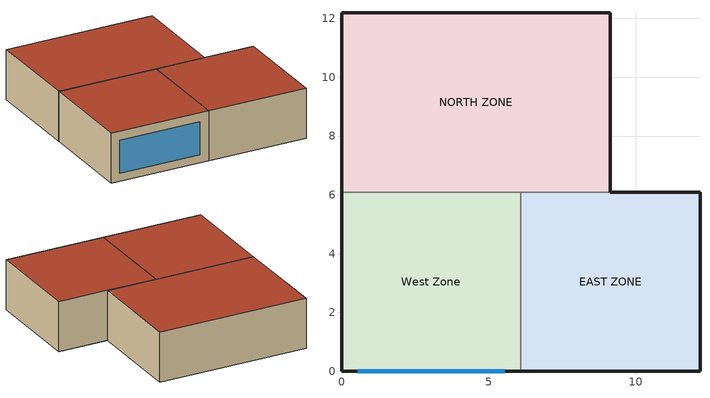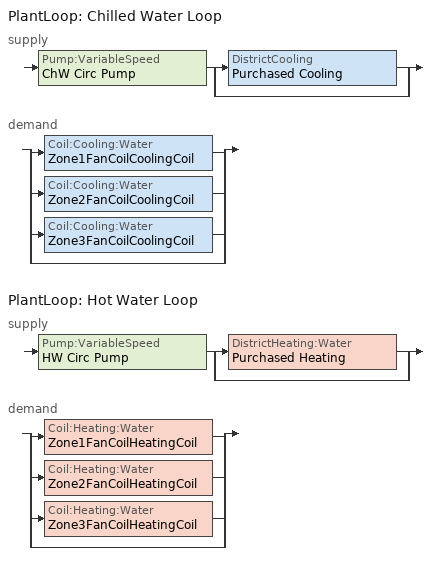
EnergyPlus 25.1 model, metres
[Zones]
West Zone
 floor adiabatic (FLOOR SLAB 8 IN): 0,0 0,6.1 6.1,6.1 6.1,0 z0
 wall outside (EXTWALL80): 0,6.1 0,0 6.1,0 z0:3.05
 wall to NORTH ZONE (PARTITION06): 6.1,6.1 0,6.1 z0:3.05
 wall to EAST ZONE (PARTITION06): 6.1,0 6.1,6.1 z0:3.05
 window (WIN-CON-LIGHT): 0.55,0 5.55,0 z0.5:2.5
 roof outside (ROOF34): 0,6.1 0,0 6.1,0 6.1,6.1 z3.05
EAST ZONE
 floor adiabatic (FLOOR SLAB 8 IN): 6.1,0 6.1,6.1 12.19,6.1 12.19,0 z0
 wall outside (EXTWALL80): 6.1,0 12.19,0 12.19,6.1 9.14,6.1 z0:3.05
 wall to NORTH ZONE (PARTITION06): 9.14,6.1 6.1,6.1 z0:3.05
 roof outside (ROOF34): 6.1,6.1 6.1,0 12.19,0 12.19,6.1 z3.05
NORTH ZONE
 floor adiabatic (FLOOR SLAB 8 IN): 0,6.1 0,12.19 9.14,12.19 9.14,6.1 z0
 wall outside (EXTWALL80): 9.14,6.1 9.14,12.19 0,12.19 0,6.1 z0:3.05
 roof outside (ROOF34): 0,12.19 0,6.1 9.14,6.1 9.14,12.19 z3.05
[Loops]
PlantLoop 'Chilled Water Loop'
 supply: Pump:VariableSpeed 'ChW Circ Pump' > split
  | DistrictCooling 'Purchased Cooling'
  | bypass
 demand: split
  | Coil:Cooling:Water 'Zone1FanCoilCoolingCoil'
  | Coil:Cooling:Water 'Zone2FanCoilCoolingCoil'
  | Coil:Cooling:Water 'Zone3FanCoilCoolingCoil'
  | bypass
PlantLoop 'Hot Water Loop'
 supply: Pump:VariableSpeed 'HW Circ Pump' > split
  | DistrictHeating:Water 'Purchased Heating'
  | bypass
 demand: split
  | Coil:Heating:Water 'Zone1FanCoilHeatingCoil'
  | Coil:Heating:Water 'Zone2FanCoilHeatingCoil'
  | Coil:Heating:Water 'Zone3FanCoilHeatingCoil'
  | bypass
[Building]
NONE: North Axis {deg}=0; Terrain=Suburbs; Loads Convergence Tolerance Value {W}=0.04; Temperature Convergence Tolerance Value {deltaC}=0.4; Solar Distribution=MinimalShadowing; Maximum Number of Warmup Days=25; Minimum Number of Warmup Days=6
[Site:Location]
CHICAGO_IL_USA TMY2-94846: Latitude {deg}=41.78; Longitude {deg}=-87.75; Time Zone {hr}=-6; Elevation {m}=190
[SizingPeriod:DesignDay] Day of Month=21; Humidity Condition Type=Wetbulb; Barometric Pressure {Pa}=99063; Rain Indicator=No; Snow Indicator=No; Daylight Saving Time Indicator=No; Solar Model Indicator=ASHRAEClearSky
Name | Month | Day Type | Maximum Dry-Bulb Temperature {C} | Daily Dry-Bulb Temperature Range {deltaC} | Wetbulb or DewPoint at Maximum Dry-Bulb {C} | Wind Speed {m/s} | Wind Direction {deg} | Sky Clearness
CHICAGO_IL_USA Annual Heating 99% Design Conditions DB | 1 | WinterDesignDay | -17.3 | 0 | -17.3 | 4.9 | 270 | 0
CHICAGO_IL_USA Annual Cooling 1% Design Conditions DB/MCWB | 7 | SummerDesignDay | 31.5 | 10.7 | 23 | 5.3 | 230 | 1
[Site:GroundTemperature:BuildingSurface]
20.03, 20.03, 20.13, 20.3, 20.43, 20.52, 20.62, 20.77, 20.78, 20.55, 20.44, 20.2
[Material] Thermal Absorptance=0.9
Name | Roughness | Thickness {m} | Conductivity {W/m-K} | Density {kg/m3} | Specific Heat {J/kg-K} | Solar Absorptance | Visible Absorptance
A1 - 1 IN STUCCO | Smooth | 0.0253898 | 0.691831 | 1858.142 | 836.8 | 0.92 | 0.92
C4 - 4 IN COMMON BRICK | Rough | 0.101498 | 0.726422 | 1922.216 | 836.8 | 0.76 | 0.76
E1 - 3 / 4 IN PLASTER OR GYP BOARD | Smooth | 0.01905 | 0.726422 | 1601.846 | 836.8 | 0.92 | 0.92
C6 - 8 IN CLAY TILE | Smooth | 0.203302 | 0.570761 | 1121.292 | 836.8 | 0.82 | 0.82
C10 - 8 IN HW CONCRETE | MediumRough | 0.203302 | 1.729577 | 2242.585 | 836.8 | 0.65 | 0.65
E2 - 1 / 2 IN SLAG OR STONE | Rough | 0.0127102 | 1.435549 | 881.0155 | 1673.6 | 0.55 | 0.55
E3 - 3 / 8 IN FELT AND MEMBRANE | Rough | 0.00954024 | 0.190253 | 1121.292 | 1673.6 | 0.75 | 0.75
B5 - 1 IN DENSE INSULATION | VeryRough | 0.0253898 | 0.0432394 | 91.30524 | 836.8 | 0.5 | 0.5
C12 - 2 IN HW CONCRETE | MediumRough | 0.0509016 | 1.729577 | 2242.585 | 836.8 | 0.65 | 0.65
[WindowMaterial:Glazing]
WIN-LAY-GLASS-LIGHT: Optical Data Type=SpectralAverage; Thickness {m}=0.003; Solar Transmittance at Normal Incidence=0.9; Front Side Solar Reflectance at Normal Incidence=0.031; Back Side Solar Reflectance at Normal Incidence=0.031; Visible Transmittance at Normal Incidence=0.9; Front Side Visible Reflectance at Normal Incidence=0.05; Back Side Visible Reflectance at Normal Incidence=0.05; Infrared Transmittance at Normal Incidence=0; Front Side Infrared Hemispherical Emissivity=0.84; Back Side Infrared Hemispherical Emissivity=0.84; Conductivity {W/m-K}=0.9
[Construction]
EXTWALL80: A1 - 1 IN STUCCO, C4 - 4 IN COMMON BRICK, E1 - 3 / 4 IN PLASTER OR GYP BOARD
PARTITION06: E1 - 3 / 4 IN PLASTER OR GYP BOARD, C6 - 8 IN CLAY TILE, E1 - 3 / 4 IN PLASTER OR GYP BOARD
FLOOR SLAB 8 IN: C10 - 8 IN HW CONCRETE
ROOF34: E2 - 1 / 2 IN SLAG OR STONE, E3 - 3 / 8 IN FELT AND MEMBRANE, B5 - 1 IN DENSE INSULATION, C12 - 2 IN HW CONCRETE
WIN-CON-LIGHT: WIN-LAY-GLASS-LIGHT
[Zone] Type=1; Multiplier=1; Ceiling Height {m}=autocalculate; Volume {m3}=autocalculate
West Zone; EAST ZONE; NORTH ZONE
[People] Number of People Schedule=Office Occupancy; Number of People Calculation Method=people; Fraction Radiant=0.3; Activity Level Schedule=Activity Sch; Carbon Dioxide Generation Rate {m3/s-W}=3.82E-8; Mean Radiant Temperature Calculation Type=EnclosureAveraged; Work Efficiency Schedule=Work Eff Sch; Clothing Insulation Calculation Method=ClothingInsulationSchedule; Clothing Insulation Schedule=Clothing Sch; Air Velocity Schedule=Air Velo Sch; Thermal Comfort Model 1 Type=FANGER
Name | Zone or ZoneList or Space or SpaceList | Number of People
West Zone | West Zone | 3
EAST ZONE | EAST ZONE | 3
NORTH ZONE | NORTH ZONE | 4
[ElectricEquipment] Schedule=Intermittent; Design Level Calculation Method=EquipmentLevel; Fraction Latent=0; Fraction Radiant=0.3; Fraction Lost=0
Name | Zone or ZoneList or Space or SpaceList | Design Level {W}
West Zone ElecEq 1 | West Zone | 2928.751
EAST ZONE ElecEq 1 | EAST ZONE | 1464.375
NORTH ZONE ElecEq 1 | NORTH ZONE | 2928.751
[Lights] Schedule=Office Lighting; Design Level Calculation Method=LightingLevel; Return Air Fraction=0; Fraction Radiant=0.2; Fraction Visible=0.2; Fraction Replaceable=0
Name | Zone or ZoneList or Space or SpaceList | Lighting Level {W}
EAST ZONE Lights 1 | EAST ZONE | 1464.375
NORTH ZONE Lights 1 | NORTH ZONE | 878.6252
[Sizing:Zone] Zone Cooling Design Supply Air Temperature Input Method=SupplyAirTemperature; Zone Cooling Design Supply Air Temperature {C}=14; Zone Heating Design Supply Air Temperature Input Method=SupplyAirTemperature; Zone Heating Design Supply Air Temperature {C}=50; Zone Cooling Design Supply Air Humidity Ratio {kgWater/kgDryAir}=0.009; Zone Heating Design Supply Air Humidity Ratio {kgWater/kgDryAir}=0.004; Zone Heating Sizing Factor=0; Zone Cooling Sizing Factor=0; Cooling Design Air Flow Method=DesignDay; Cooling Design Air Flow Rate {m3/s}=0; Heating Design Air Flow Method=DesignDay; Heating Design Air Flow Rate {m3/s}=0; Account for Dedicated Outdoor Air System=No; Dedicated Outdoor Air System Control Strategy=NeutralSupplyAir; Dedicated Outdoor Air Low Setpoint Temperature for Design {C}=autosize; Dedicated Outdoor Air High Setpoint Temperature for Design {C}=autosize
Name | Design Specification Outdoor Air Object
West Zone | SZ DSOA West Zone
EAST ZONE | SZ DSOA EAST ZONE
NORTH ZONE | SZ DSOA NORTH ZONE
[DesignSpecification:OutdoorAir] Outdoor Air Method=flow/person; Outdoor Air Flow per Person {m3/s-person}=0.00944; Outdoor Air Flow per Zone Floor Area {m3/s-m2}=0; Outdoor Air Flow per Zone {m3/s}=0
SZ DSOA West Zone; SZ DSOA EAST ZONE; SZ DSOA NORTH ZONE
[Sizing:Plant]
Name | Loop Type | Design Loop Exit Temperature {C} | Loop Design Temperature Difference {deltaC}
Hot Water Loop | heating | 82 | 11
Chilled Water Loop | cooling | 7.22 | 6.67
[PlantLoop] Fluid Type=Water; Maximum Loop Temperature {C}=100; Maximum Loop Flow Rate {m3/s}=autosize; Minimum Loop Flow Rate {m3/s}=0; Plant Loop Volume {m3}=autocalculate; Load Distribution Scheme=Optimal
Name | Plant Equipment Operation Scheme | Minimum Loop Temperature {C}
Chilled Water Loop | Chilled Loop Operation | 1
Hot Water Loop | Hot Loop Operation | 10
[SetpointManager:Scheduled] Control Variable=Temperature
Name | Schedule | Setpoint Node or NodeList
Chilled Water Loop Setpoint Manager | CW Loop Temp Schedule | Chilled Water Loop Setpoint Node List
Hot Water Loop Setpoint Manager | HW Loop Temp Schedule | Hot Water Loop Setpoint Node List
[Pump:VariableSpeed] Design Maximum Flow Rate {m3/s}=autosize; Design Pump Head {Pa}=179352; Design Power Consumption {W}=autosize; Motor Efficiency=0.9; Fraction of Motor Inefficiencies to Fluid Stream=0; Coefficient 1 of the Part Load Performance Curve=0; Coefficient 2 of the Part Load Performance Curve=1; Coefficient 3 of the Part Load Performance Curve=0; Coefficient 4 of the Part Load Performance Curve=0; Design Minimum Flow Rate {m3/s}=0; Pump Control Type=INTERMITTENT
ChW Circ Pump; HW Circ Pump
[PlantEquipmentOperationSchemes] Control Scheme 1 Schedule=ON
Name | Control Scheme 1
Chilled Loop Operation | Purchased Cooling Only
Hot Loop Operation | Purchased Heating Only
[PlantEquipmentOperation:CoolingLoad]
Purchased Cooling Only: Load Range 1 Lower Limit {W}=0; Load Range 1 Upper Limit {W}=1000000; Range 1 Equipment List=cooling plant
[PlantEquipmentList]
cooling plant: Purchased Cooling
heating plant: Purchased Heating
[DistrictCooling]
Purchased Cooling: Nominal Capacity {W}=1000000
[PlantEquipmentOperation:HeatingLoad]
Purchased Heating Only: Load Range 1 Lower Limit {W}=0; Load Range 1 Upper Limit {W}=1000000; Range 1 Equipment List=heating plant
[DistrictHeating:Water]
Purchased Heating: Nominal Capacity {W}=1000000
[ZoneControl:Thermostat] Control Type Schedule=Zone Control Type Sched; Control 1=Heating Setpoint with SB; Control 2=Cooling Setpoint with SB
Name | Zone or ZoneList
Zone 1 Thermostat | West Zone
Zone 2 Thermostat | EAST ZONE
Zone 3 Thermostat | NORTH ZONE
[ThermostatSetpoint:SingleHeating]
Heating Setpoint with SB: Setpoint Temperature Schedule=Heating Setpoints
[ThermostatSetpoint:SingleCooling]
Cooling Setpoint with SB: Setpoint Temperature Schedule=Cooling Setpoints
[Zone equipment]
West Zone: Zone1FanCoil
EAST ZONE: Zone2FanCoil
NORTH ZONE: Zone3FanCoil
[ZoneHVAC:FourPipeFanCoil] Availability Schedule=FanAndCoilAvailSched; Capacity Control Method=ConstantFanVariableFlow; Maximum Supply Air Flow Rate {m3/s}=autosize; Maximum Outdoor Air Flow Rate {m3/s}=autosize; Outdoor Air Schedule=OUTAIRFANCOILSCHEDULE; Maximum Cold Water Flow Rate {m3/s}=autosize; Minimum Cold Water Flow Rate {m3/s}=0; Cooling Convergence Tolerance=0.001; Maximum Hot Water Flow Rate {m3/s}=autosize; Minimum Hot Water Flow Rate {m3/s}=0; Heating Convergence Tolerance=0.001
Name | Supply Air Fan | Cooling Coil | Heating Coil
Zone1FanCoil | Zone1FanCoilFan | Zone1FanCoilCoolingCoil | Zone1FanCoilHeatingCoil
Zone2FanCoil | Zone2FanCoilFan | Zone2FanCoilCoolingCoil | Zone2FanCoilHeatingCoil
Zone3FanCoil | Zone3FanCoilFan | Zone3FanCoilCoolingCoil | Zone3FanCoilHeatingCoil
[Fan:ConstantVolume] Availability Schedule=FanAndCoilAvailSched; Fan Total Efficiency=0.5; Pressure Rise {Pa}=75; Maximum Flow Rate {m3/s}=autosize; Motor Efficiency=0.9; Motor In Airstream Fraction=1
Zone1FanCoilFan; Zone2FanCoilFan; Zone3FanCoilFan
[Coil:Cooling:Water] Availability Schedule=FanAndCoilAvailSched; Design Water Flow Rate {m3/s}=autosize; Design Air Flow Rate {m3/s}=autosize; Design Inlet Water Temperature {C}=autosize; Design Inlet Air Temperature {C}=autosize; Design Outlet Air Temperature {C}=autosize; Design Inlet Air Humidity Ratio {kgWater/kgDryAir}=autosize; Design Outlet Air Humidity Ratio {kgWater/kgDryAir}=autosize; Type of Analysis=SimpleAnalysis; Heat Exchanger Configuration=CrossFlow
Zone1FanCoilCoolingCoil; Zone2FanCoilCoolingCoil; Zone3FanCoilCoolingCoil
[Coil:Heating:Water] Availability Schedule=FanAndCoilAvailSched; U-Factor Times Area Value {W/K}=autosize; Maximum Water Flow Rate {m3/s}=autosize; Performance Input Method=UFactorTimesAreaAndDesignWaterFlowRate; Rated Capacity {W}=autosize; Rated Inlet Water Temperature {C}=82.2; Rated Inlet Air Temperature {C}=16.6; Rated Outlet Water Temperature {C}=71.1; Rated Outlet Air Temperature {C}=32.2
Zone1FanCoilHeatingCoil; Zone2FanCoilHeatingCoil; Zone3FanCoilHeatingCoil
[Schedule:Compact]
Activity Sch: Through: 12/31, For: Alldays, Until: 24:00, 131.8
Work Eff Sch: Through: 12/31, For: Alldays, Until: 24:00, 0
Clothing Sch; ON: Through: 12/31, For: Alldays, Until: 24:00, 1
Air Velo Sch: Through: 12/31, For: Alldays, Until: 24:00, 0.137
Office Occupancy: Through: 12/31, For: Weekdays, Until: 6:00, 0, Until: 7:00, 0.1, Until: 8:00, 0.5, Until: 12:00, 1, Until: 13:00, 0.5, Until: 16:00, 1, Until: 17:00, 0.5, Until: 18:00, 0.1, Until: 24:00, 0, For: Weekends Holidays, Until: 24:00, 0, For: SummerDesignDay, Until: 6:00, 0, Until: 7:00, 0.1, Until: 8:00, 0.5, Until: 12:00, 1, Until: 13:00, 0.5, Until: 16:00, 1, Until: 17:00, 0.5, Until: 18:00, 0.1, Until: 24:00, 0, For: WinterDesignDay, Until: 24:00, 0, For: CustomDay1, Until: 24:00, 0, For: CustomDay2, Until: 24:00, 0
Intermittent: Through: 12/31, For: Weekdays, Until: 8:00, 0, Until: 18:00, 1, Until: 24:00, 0, For: Weekends Holidays, Until: 24:00, 0, For: SummerDesignDay, Until: 8:00, 0, Until: 18:00, 1, Until: 24:00, 0, For: WinterDesignDay, Until: 24:00, 0, For: CustomDay1, Until: 24:00, 0, For: CustomDay2, Until: 24:00, 0
Office Lighting: Through: 12/31, For: Weekdays, Until: 6:00, 0.05, Until: 7:00, 0.2, Until: 17:00, 1, Until: 18:00, 0.5, Until: 24:00, 0.05, For: Weekends Holidays, Until: 24:00, 0.05, For: SummerDesignDay, Until: 6:00, 0.05, Until: 7:00, 0.2, Until: 17:00, 1, Until: 18:00, 0.5, Until: 24:00, 0.05, For: WinterDesignDay, Until: 24:00, 0.05, For: CustomDay1, Until: 24:00, 0.05, For: CustomDay2, Until: 24:00, 0.05
CW LOOP TEMP SCHEDULE: Through: 12/31, For: Alldays, Until: 24:00, 7.22
HW LOOP TEMP SCHEDULE: Through: 12/31, For: Alldays, Until: 24:00, 82
FANANDCOILAVAILSCHED: Through: 3/31, For: Alldays, Until: 24:00, 1, Through: 9/30, For: Weekdays, Until: 7:00, 0, Until: 17:00, 1, Until: 24:00, 0, For: Weekends Holidays CustomDay1 CustomDay2, Until: 24:00, 0, For: SummerDesignDay, Until: 24:00, 1, For: WinterDesignDay, Until: 24:00, 1, Through: 12/31, For: Alldays, Until: 24:00, 1
HEATING SETPOINTS: Through: 12/31, For: Weekdays Weekends Holidays CustomDay1 CustomDay2, Until: 7:00, 15, Until: 17:00, 20, Until: 24:00, 15, For: SummerDesignDay, Until: 24:00, 15, For: WinterDesignDay, Until: 24:00, 20
COOLING SETPOINTS: Through: 12/31, For: Weekdays Weekends Holidays CustomDay1 CustomDay2, Until: 7:00, 30, Until: 17:00, 24, Until: 24:00, 30, For: SummerDesignDay, Until: 24:00, 24, For: WinterDesignDay, Until: 24:00, 50
ZONE CONTROL TYPE SCHED: Through: 3/31, For: Alldays, Until: 24:00, 1, Through: 9/30, For: Alldays, Until: 24:00, 2, Through: 12/31, For: Alldays, Until: 24:00, 1
OUTAIRFANCOILSCHEDULE: Through : 12/31, For: Alldays, Until: 7:00, 1, Until: 17:00, 1, Until: 24:00, 1
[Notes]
FanCoilAutosize.idf
Basic file description:  1 story building divided into 3 interior conditioned zones. Roof with no plenum.
No ground contact with floor. Fan coil units serve each zone.
Highlights:              illustrates use of fan coil units
Simulation Location/Run: CHICAGO_IL_USA TMY2-94846, 2 design days, 2 run periods,
Run Control executes the run periods using the weather file
Location:                Chicago, IL
Design Days:             CHICAGO_IL_USA Annual Heating 99% Design Conditions DB, MaxDB= -17.3°C
CHICAGO_IL_USA Annual Cooling 1% Design Conditions, MaxDB=  31.5°C MCWB=  23.0°C
Run Period (Weather File): Winter 1/14, Summer 7/7, CHICAGO_IL_USA TMY2-94846
Run Control:             Zone and System sizing with weather file run control (no design days run)
Building: Single floor rectangular L-shaped building 40 ft south wall, 40 ft west wall, zone height 10 feet.
There is a single window in West Zone's south wall. The walls are 1 in stucco over 4 in common brick
and gypboard. The roof is a built up roof with 1/2 in stone over 3/8 in felt over 1 in dense insulation
supported by 2 in heavy weight concrete. The window is single pane 3mm clear.
The window to wall ratio is approximately 0.07.
The building is oriented due north.
Floor Area:        130.1 m2 (1403 ft2)
Number of Stories: 1
Zone Description Details:
|       West         |         East           |    window = *
Internal gains description:     ZONE West      - lighting is 0 watts, equip is 2928.751 watts, 3 occupants
Internal gains description:     ZONE North     - lighting is 878.6252 watts, equip is 2928.751 watts, 4 occupants
Internal gains description:     ZONE East      - lighting is 1464.375 watts, equip is 1464.375 watts, 3 occupants
Interzone Surfaces:             3 interzone surfaces (see diagram)
Internal Mass:                  None
Detached Shading:               None
Daylight:                       None
Natural Ventilation:            None
Compact Schedules:              Yes
Solar Distribution:             MinimalShadowing
HVAC:                           4 pipe fan coils serving each zone. NO AIR SYSTEM! Purchased hot and chilled water.
Zonal Equipment:                FAN COIL UNIT:4 PIPE
Central Air Handling Equipment: Yes
System Equipment Autosize:      No
Purchased Cooling:              No
Purchased Heating:              No
Purchased Chilled Water:        Yes
Purchased Hot Water:            Yes
Coils:                          COIL:Water:Cooling, COIL:WATER:SIMPLEHEATING
Pumps:                          Pump:VariableSpeed
Boilers:                        None
Chillers:                       None
Towers:                         None
Standard Reports:               All Summary Predefined Reports
Timestep or Hourly Variables:   TimeStep
Time bins Report:               None
HTML Report:                    Predefined All Summary
Environmental Emissions:        None
Utility Tariffs:                None
